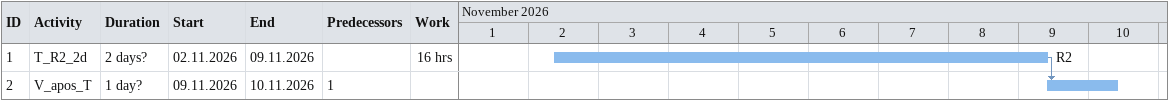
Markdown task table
| ID | Task | Duration | Start | Finish | Predecessors | Resources | Work (h) |
|---|---|---|---|---|---|---|---|
| 1 | T_R2_2d | 2d? | 2026-11-02 | 2026-11-09 |  | R2 | 16 |
| 2 | V_apos_T | 1d? | 2026-11-09 | 2026-11-10 | 1 |  |  |
